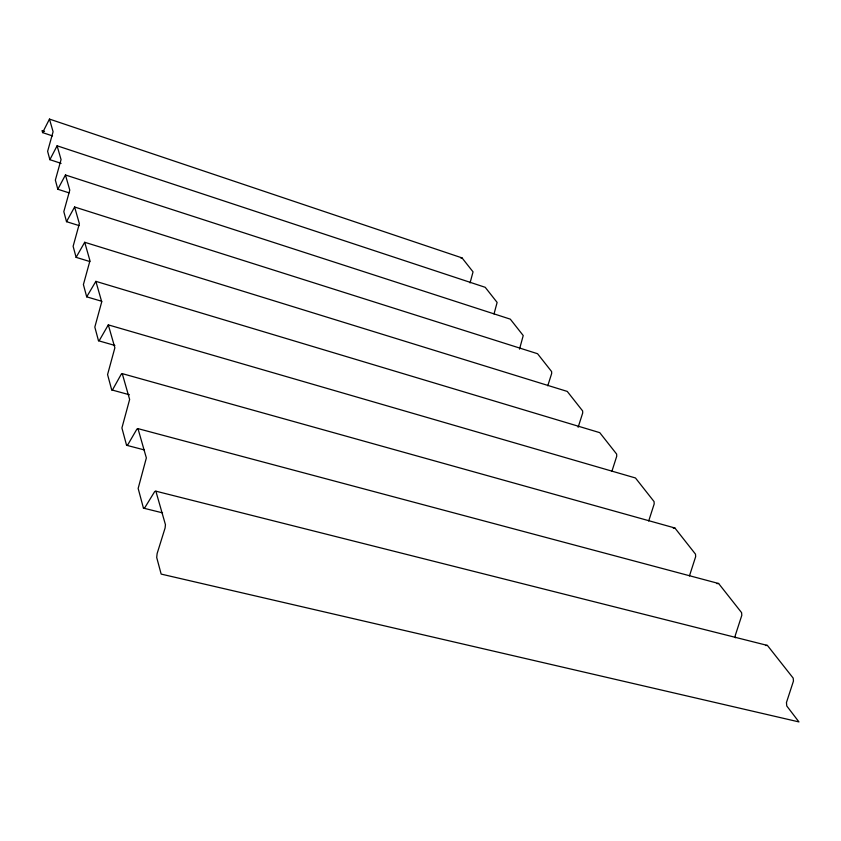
<?xml version="1.0" encoding="UTF-8"?>
<svg xmlns="http://www.w3.org/2000/svg" width="841" height="841" viewBox="0 0 841 841"><rect width="100%" height="100%" fill="white"/><g stroke="black" fill="none" stroke-linecap="round" stroke-linejoin="round"><path stroke-width="1.26" d="M470.056 282.923L473.041 271.864L462.024 257.893L49.472 119.086L42.597 132.605L52.541 135.916M494.024 313.945L497.126 302.424L485.215 287.307L57.104 145.798L49.871 159.685L61.099 163.354M519.517 349.131L523.228 335.548L510.298 319.149L65.451 174.981L57.808 189.257L55.359 180.111L61.057 159.611L57.104 145.798M547.764 385.788L551.664 373.52L551.622 371.585L537.557 353.725L74.607 207.002L66.513 221.667L63.821 211.638L69.782 190.119L65.451 174.981M578.135 427.27L582.697 412.994L582.634 410.934L567.255 391.422L84.699 242.282L76.1 257.346L73.125 246.287L79.369 223.664L74.607 207.002M611.933 471.212L616.726 456.264L616.632 454.077L599.749 432.652L95.874 281.357L86.697 296.831L83.406 284.573L89.966 260.721L84.699 242.282M648.695 521.01L654.193 503.917L654.067 501.583L635.46 477.972L108.31 324.878L99.501 340.163L98.492 340.752L94.823 327.086L101.729 301.856L95.874 281.357M689.441 575.927L695.665 556.658L695.496 554.156L674.881 527.99L122.26 373.635L121.304 374.119L112.789 389.372L111.695 389.898L107.574 374.581L114.87 347.806L108.31 324.878M461.078 258.313L462.024 257.893M735.381 637.783L735.213 635.67L741.804 615.339L741.594 612.647L718.613 583.496L137.987 428.637L136.936 429.057L127.758 444.826L126.56 445.278L121.913 427.964L129.64 399.443L122.26 373.635M155.869 491.176L165.446 524.679L165.099 527.969L157.12 553.588L156.699 557.478L161.157 574.088L798.95 721.914L786.766 705.967L786.451 702.54L793.462 681.031L793.189 678.119L767.423 645.436L155.869 491.176L154.723 491.512L144.747 507.785L143.443 508.132L138.155 488.432L146.355 457.925L137.987 428.637M673.284 528.19L674.881 527.99M716.868 583.622L718.613 583.496M765.499 645.478L767.423 645.436M143.443 508.132L162.565 512.863M126.56 445.278L144.337 449.924M111.695 389.898L129.43 394.776M98.492 340.752L114.891 345.441M86.697 296.831L101.793 301.299M76.1 257.346L89.903 261.562M66.513 221.667L79.054 225.588M57.808 189.257L69.046 192.852M44.541 131.406L42.05 130.576L42.597 132.605M49.472 119.086L53.088 131.743L47.622 151.327L49.871 159.685"/></g></svg>
